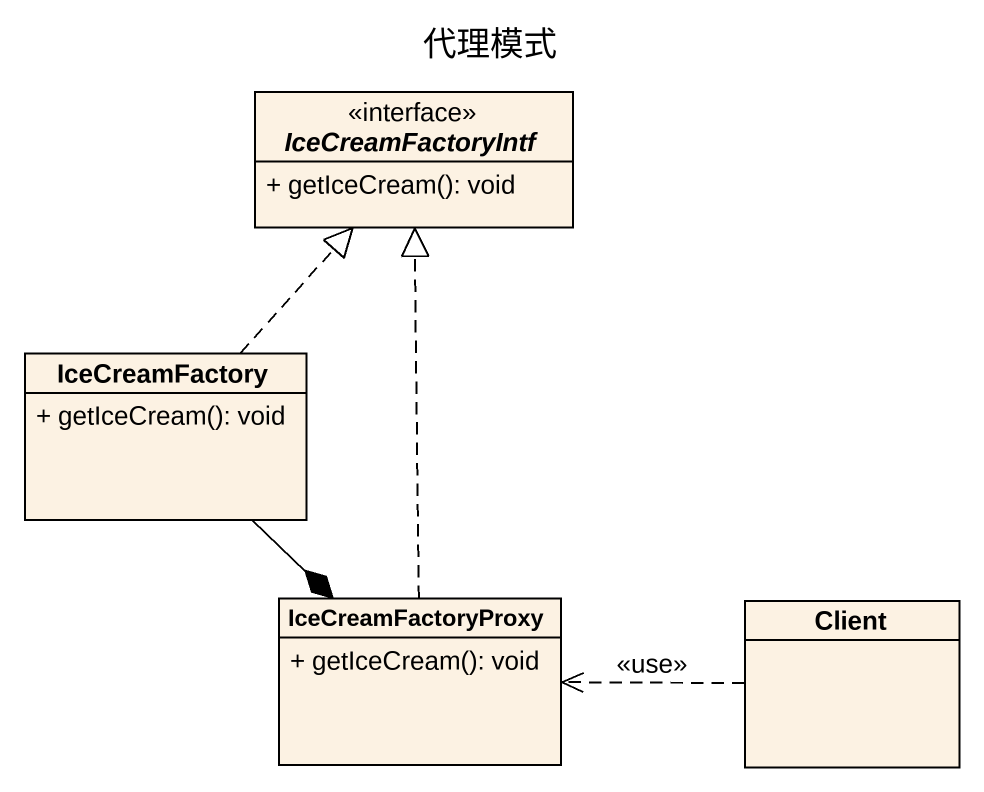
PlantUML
@startuml
title 代理模式
hide circle
hide empty members
skinparam classAttributeIconSize 0
interface IceCreamFactoryIntf {
  + getIceCream(): void
}
class IceCreamFactory {
  + getIceCream(): void
}
class IceCreamFactoryProxy {
  + getIceCream(): void
}
class Client
IceCreamFactory .up.|> IceCreamFactoryIntf
IceCreamFactory --* IceCreamFactoryProxy
IceCreamFactoryProxy .up.|> IceCreamFactoryIntf
Client .left.> IceCreamFactoryProxy : <<use>>
@enduml
